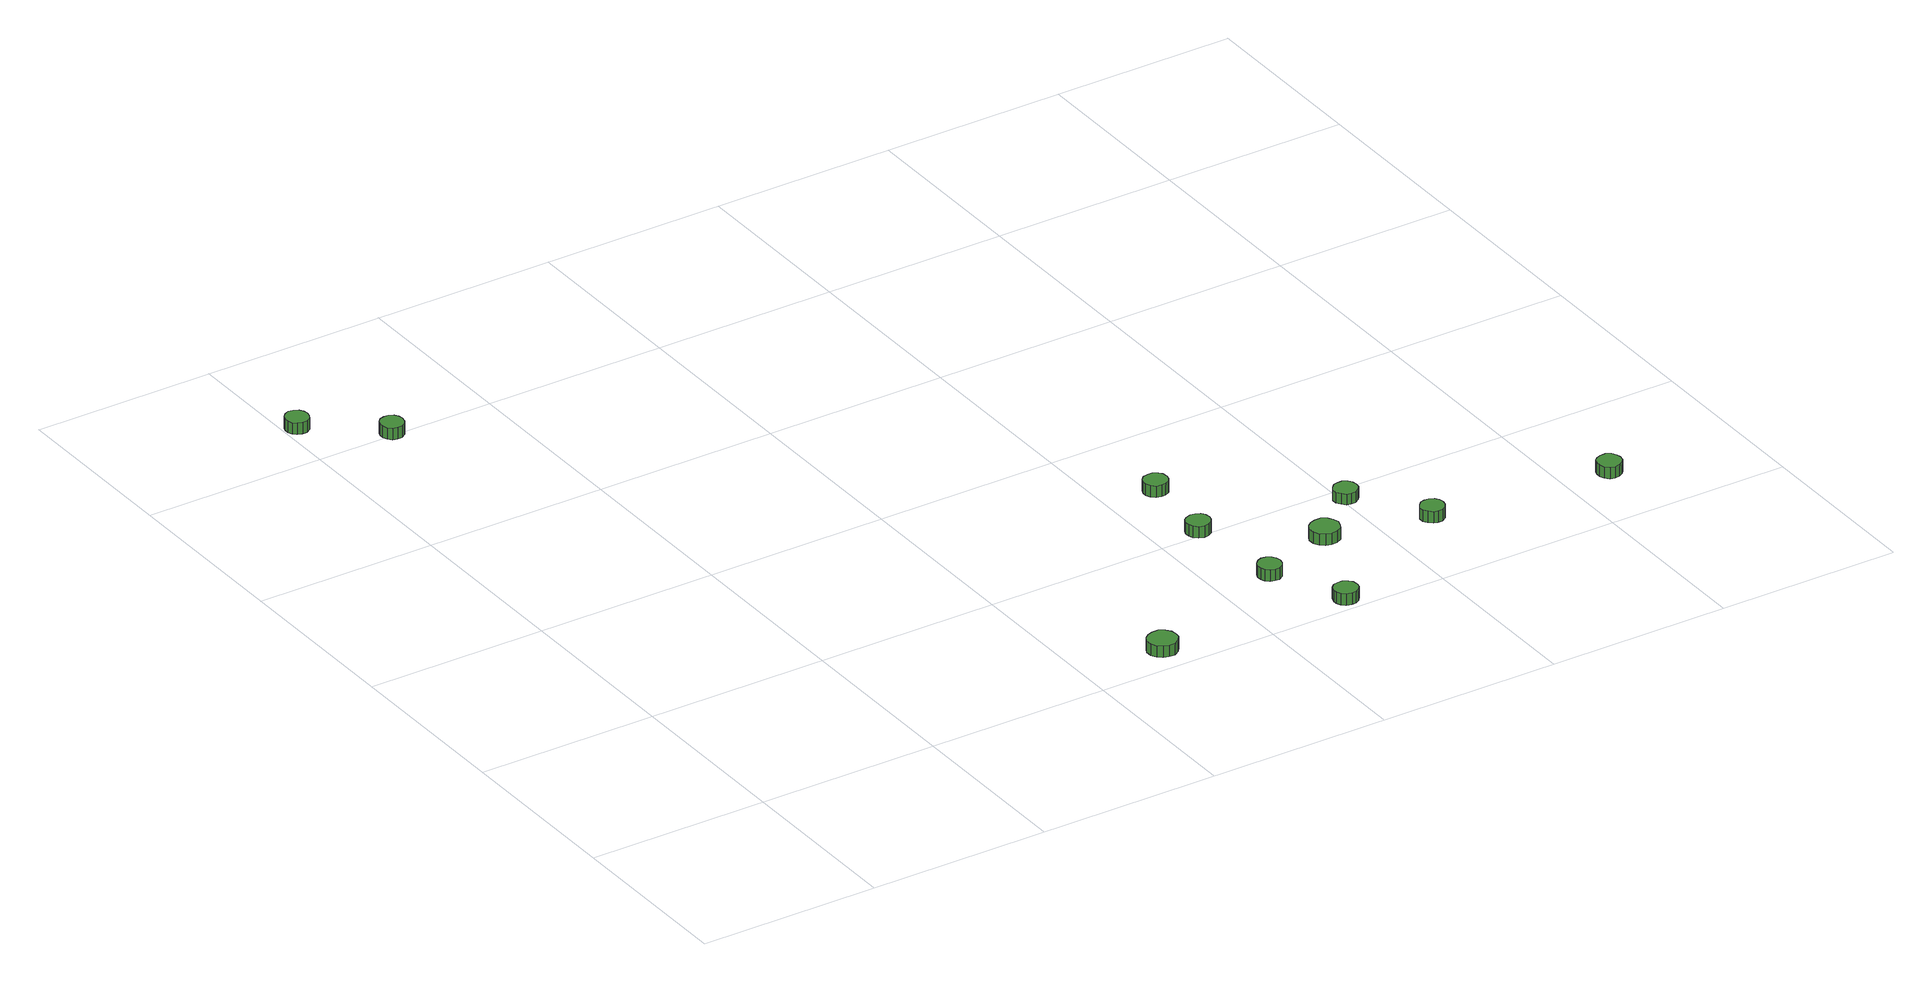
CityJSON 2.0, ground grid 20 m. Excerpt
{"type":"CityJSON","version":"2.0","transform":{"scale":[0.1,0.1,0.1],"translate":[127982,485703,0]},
"CityObjects":{
"tree1":{"type":"SolitaryVegetationObject","attributes":{"function":"something"},"geometry":[{"type":"MultiSurface","lod":"1","boundaries":[[[0,1,2,3,4,5,6,7,8,9,10,11,12,13,14]],[[15,16,17,18,19,20,21,22,23,24,25,26,27,28,29]],[[0,29,28,1]],[[1,28,27,2]],[[2,27,26,3]],[[3,26,25,4]],[[4,25,24,5]],[[5,24,23,6]],[[6,23,22,7]],[[7,22,21,8]],[[8,21,20,9]],[[9,20,19,10]],[[10,19,18,11]],[[11,18,17,12]],[[12,17,16,13]],[[13,16,15,14]],[[14,15,29,0]]]}]},
"tree2":{"type":"SolitaryVegetationObject","attributes":{"function":"something"},"geometry":[{"type":"MultiSurface","lod":"1","boundaries":[[[30,31,32,33,34,35,36,37,38,39,40,41,42,43,44]],[[45,46,47,48,49,50,51,52,53,54,55,56,57,58,59]],[[30,59,58,31]],[[31,58,57,32]],[[32,57,56,33]],[[33,56,55,34]],[[34,55,54,35]],[[35,54,53,36]],[[36,53,52,37]],[[37,52,51,38]],[[38,51,50,39]],[[39,50,49,40]],[[40,49,48,41]],[[41,48,47,42]],[[42,47,46,43]],[[43,46,45,44]],[[44,45,59,30]]]}]},
"tree3":{"type":"SolitaryVegetationObject","attributes":{"function":"something"},"geometry":[{"type":"MultiSurface","lod":"1","boundaries":[[[60,61,62,63,64,65,66,67,68,69,70,71,72,73,74]],[[75,76,77,78,79,80,81,82,83,84,85,86,87,88,89]],[[60,89,88,61]],[[61,88,87,62]],[[62,87,86,63]],[[63,86,85,64]],[[64,85,84,65]],[[65,84,83,66]],[[66,83,82,67]],[[67,82,81,68]],[[68,81,80,69]],[[69,80,79,70]],[[70,79,78,71]],[[71,78,77,72]],[[72,77,76,73]],[[73,76,75,74]],[[74,75,89,60]]]}]},
"tree4":{"type":"SolitaryVegetationObject","attributes":{"function":"something"},"geometry":[{"type":"MultiSurface","lod":"1","boundaries":[[[90,91,92,93,94,95,96,97,98,99,100,101,102,103,104]],[[105,106,107,108,109,110,111,112,113,114,115,116,117,118,119]],[[90,119,118,91]],[[91,118,117,92]],[[92,117,116,93]],[[93,116,115,94]],[[94,115,114,95]],[[95,114,113,96]],[[96,113,112,97]],[[97,112,111,98]],[[98,111,110,99]],[[99,110,109,100]],[[100,109,108,101]],[[101,108,107,102]],[[102,107,106,103]],[[103,106,105,104]],[[104,105,119,90]]]}]},
"tree5":{"type":"SolitaryVegetationObject","attributes":{"function":"something"},"geometry":[{"type":"MultiSurface","lod":"1","boundaries":[[[120,121,122,123,124,125,126,127,128,129,130,131,132,133,134]],[[135,136,137,138,139,140,141,142,143,144,145,146,147,148,149]],[[120,149,148,121]],[[121,148,147,122]],[[122,147,146,123]],[[123,146,145,124]],[[124,145,144,125]],[[125,144,143,126]],[[126,143,142,127]],[[127,142,141,128]],[[128,141,140,129]],[[129,140,139,130]],[[130,139,138,131]],[[131,138,137,132]],[[132,137,136,133]],[[133,136,135,134]],[[134,135,149,120]]]}]},
"tree6":{"type":"SolitaryVegetationObject","attributes":{"function":"something"},"geometry":[{"type":"MultiSurface","lod":"1","boundaries":[[[150,151,152,153,154,155,156,157,158,159,160,161,162,163,164]],[[165,166,167,168,169,170,171,172,173,174,175,176,177,178,179]],[[150,179,178,151]],[[151,178,177,152]],[[152,177,176,153]],[[153,176,175,154]],[[154,175,174,155]],[[155,174,173,156]],[[156,173,172,157]],[[157,172,171,158]],[[158,171,170,159]],[[159,170,169,160]],[[160,169,168,161]],[[161,168,167,162]],[[162,167,166,163]],[[163,166,165,164]],[[164,165,179,150]]]}]},
"tree7":{"type":"SolitaryVegetationObject","attributes":{"function":"something"},"geometry":[{"type":"MultiSurface","lod":"1","boundaries":[[[180,181,182,183,184,185,186,187,188,189,190,191,192,193,194]],[[195,196,197,198,199,200,201,202,203,204,205,206,207,208,209]],[[180,209,208,181]],[[181,208,207,182]],[[182,207,206,183]],[[183,206,205,184]],[[184,205,204,185]],[[185,204,203,186]],[[186,203,202,187]],[[187,202,201,188]],[[188,201,200,189]],[[189,200,199,190]],[[190,199,198,191]],[[191,198,197,192]],[[192,197,196,193]],[[193,196,195,194]],[[194,195,209,180]]]}]},
"tree8":{"type":"SolitaryVegetationObject","attributes":{"function":"something"},"geometry":[{"type":"MultiSurface","lod":"1","boundaries":[[[210,211,212,213,214,215,216,217,218,219,220,221,222,223,224]],[[225,226,227,228,229,230,231,232,233,234,235,236,237,238,239]],[[210,239,238,211]],[[211,238,237,212]],[[212,237,236,213]],[[213,236,235,214]],[[214,235,234,215]],[[215,234,233,216]],[[216,233,232,217]],[[217,232,231,218]],[[218,231,230,219]],[[219,230,229,220]],[[220,229,228,221]],[[221,228,227,222]],[[222,227,226,223]],[[223,226,225,224]],[[224,225,239,210]]]}]},
"tree9":{"type":"SolitaryVegetationObject","attributes":{"function":"something"},"geometry":[{"type":"MultiSurface","lod":"1","boundaries":[[[240,241,242,243,244,245,246,247,248,249,250,251,252,253,254]],[[255,256,257,258,259,260,261,262,263,264,265,266,267,268,269]],[[240,269,268,241]],[[241,268,267,242]],[[242,267,266,243]],[[243,266,265,244]],[[244,265,264,245]],[[245,264,263,246]],[[246,263,262,247]],[[247,262,261,248]],[[248,261,260,249]],[[249,260,259,250]],[[250,259,258,251]],[[251,258,257,252]],[[252,257,256,253]],[[253,256,255,254]],[[254,255,269,240]]]}]},
"tree10":{"type":"SolitaryVegetationObject","attributes":{"function":"something"},"geometry":[{"type":"MultiSurface","lod":"1","boundaries":[[[270,271,272,273,274,275,276,277,278,279,280,281,282,283,284]],[[285,286,287,288,289,290,291,292,293,294,295,296,297,298,299]],[[270,299,298,271]],[[271,298,297,272]],[[272,297,296,273]],[[273,296,295,274]],[[274,295,294,275]],[[275,294,293,276]],[[276,293,292,277]],[[277,292,291,278]],[[278,291,290,279]],[[279,290,289,280]],[[280,289,288,281]],[[281,288,287,282]],[[282,287,286,283]],[[283,286,285,284]],[[284,285,299,270]]]}]},
"tree11":{"type":"SolitaryVegetationObject","attributes":{"function":"something"},"geometry":[{"type":"MultiSurface","lod":"1","boundaries":[[[300,301,302,303,304,305,306,307,308,309,310,311,312,313,314]],[[315,316,317,318,319,320,321,322,323,324,325,326,327,328,329]],[[300,329,328,301]],[[301,328,327,302]],[[302,327,326,303]],[[303,326,325,304]],[[304,325,324,305]],[[305,324,323,306]],[[306,323,322,307]],[[307,322,321,308]],[[308,321,320,309]],[[309,320,319,310]],[[310,319,318,311]],[[311,318,317,312]],[[312,317,316,313]],[[313,316,315,314]],[[314,315,329,300]]]}]}
},
"vertices":[
[27,863,18],[26,868,18],[23,872,18],[18,875,18],[13,876,18],[8,874,18],[4,870,18],[2,865,18],[2,860,18],[4,855,18],[8,852,18],[13,850,18],[18,850,18],[23,853,18],[26,858,18],[26,858,5],[23,853,5],[18,850,5],[13,850,5],[8,852,5],[4,855,5],[2,860,5],[2,865,5],[4,870,5],[8,874,5],[13,876,5],[18,875,5],[23,872,5],[26,868,5],[27,863,5],
[101,805,17],[100,810,17],[97,814,17],[92,817,17],[87,817,17],[82,816,17],[78,812,17],[76,807,17],[76,802,17],[78,797,17],[82,793,17],[87,792,17],[92,792,17],[97,795,17],[100,799,17],[100,799,4],[97,795,4],[92,792,4],[87,792,4],[82,793,4],[78,797,4],[76,802,4],[76,807,4],[78,812,4],[82,816,4],[87,817,4],[92,817,4],[97,814,4],[100,810,4],[101,805,4],
[508,33,18],[507,40,18],[503,45,18],[497,49,18],[490,49,18],[484,47,18],[479,43,18],[476,37,18],[476,30,18],[479,24,18],[484,20,18],[490,18,18],[497,18,18],[503,22,18],[507,27,18],[507,27,5],[503,22,5],[497,18,5],[490,18,5],[484,20,5],[479,24,5],[476,30,5],[476,37,5],[479,43,5],[484,47,5],[490,49,5],[497,49,5],[503,45,5],[507,40,5],[508,33,5],
[670,94,21],[669,99,21],[666,103,21],[661,106,21],[656,107,21],[651,105,21],[647,101,21],[645,96,21],[645,91,21],[647,86,21],[651,83,21],[656,81,21],[661,81,21],[666,84,21],[669,89,21],[669,89,8],[666,84,8],[661,81,8],[656,81,8],[651,83,8],[647,86,8],[645,91,8],[645,96,8],[647,101,8],[651,105,8],[656,107,8],[661,106,8],[666,103,8],[669,99,8],[670,94,8],
[708,13,21],[707,19,21],[704,23,21],[699,26,21],[694,26,21],[688,25,21],[684,21,21],[682,16,21],[682,11,21],[684,6,21],[688,2,21],[694,1,21],[699,1,21],[704,4,21],[707,8,21],[707,8,8],[704,4,8],[699,1,8],[694,1,8],[688,2,8],[684,6,8],[682,11,8],[682,16,8],[684,21,8],[688,25,8],[694,26,8],[699,26,8],[704,23,8],[707,19,8],[708,13,8],
[660,206,19],[659,211,19],[656,216,19],[651,218,19],[646,219,19],[640,217,19],[636,214,19],[634,209,19],[634,204,19],[636,199,19],[640,195,19],[646,193,19],[651,194,19],[656,197,19],[659,201,19],[659,201,6],[656,197,6],[651,194,6],[646,193,6],[640,195,6],[636,199,6],[634,204,6],[634,209,6],[636,214,6],[640,217,6],[646,219,6],[651,218,6],[656,216,6],[659,211,6],[660,206,6],
[670,298,17],[669,304,17],[666,308,17],[661,311,17],[656,311,17],[650,310,17],[646,306,17],[644,301,17],[644,296,17],[646,291,17],[650,287,17],[656,286,17],[661,286,17],[666,289,17],[669,293,17],[669,293,4],[666,289,4],[661,286,4],[656,286,4],[650,287,4],[646,291,4],[644,296,4],[644,301,4],[646,306,4],[650,310,4],[656,311,4],[661,311,4],[666,308,4],[669,304,4],[670,298,4],
[760,127,20],[758,133,20],[755,138,20],[749,142,20],[742,142,20],[736,140,20],[731,136,20],[728,130,20],[728,123,20],[731,117,20],[736,113,20],[742,111,20],[749,112,20],[755,115,20],[758,120,20],[758,120,7],[755,115,7],[749,112,7],[742,111,7],[736,113,7],[731,117,7],[728,123,7],[728,130,7],[731,136,7],[736,140,7],[742,142,7],[749,142,7],[755,138,7],[758,133,7],[760,127,7],
[815,179,20],[814,184,20],[811,188,20],[806,191,20],[801,191,20],[796,190,20],[792,186,20],[789,181,20],[789,176,20],[792,171,20],[796,167,20],[801,166,20],[806,166,20],[811,169,20],[814,173,20],[814,173,8],[811,169,8],[806,166,8],[801,166,8],[796,167,8],[792,171,8],[789,176,8],[789,181,8],[792,186,8],[796,190,8],[801,191,8],[806,191,8],[811,188,8],[814,184,8],[815,179,8],
[867,102,21],[866,107,21],[863,111,21],[858,114,21],[853,114,21],[848,113,21],[844,109,21],[841,104,21],[841,99,21],[844,94,21],[848,90,21],[853,89,21],[858,89,21],[863,92,21],[866,96,21],[866,96,8],[863,92,8],[858,89,8],[853,89,8],[848,90,8],[844,94,8],[841,99,8],[841,104,8],[844,109,8],[848,113,8],[853,114,8],[858,114,8],[863,111,8],[866,107,8],[867,102,8],
[1064,84,18],[1063,89,18],[1060,94,18],[1055,97,18],[1049,97,18],[1044,95,18],[1040,92,18],[1038,87,18],[1038,81,18],[1040,76,18],[1044,72,18],[1049,70,18],[1055,71,18],[1060,74,18],[1063,78,18],[1063,78,5],[1060,74,5],[1055,71,5],[1049,70,5],[1044,72,5],[1040,76,5],[1038,81,5],[1038,87,5],[1040,92,5],[1044,95,5],[1049,97,5],[1055,97,5],[1060,94,5],[1063,89,5],[1064,84,5]
]}
